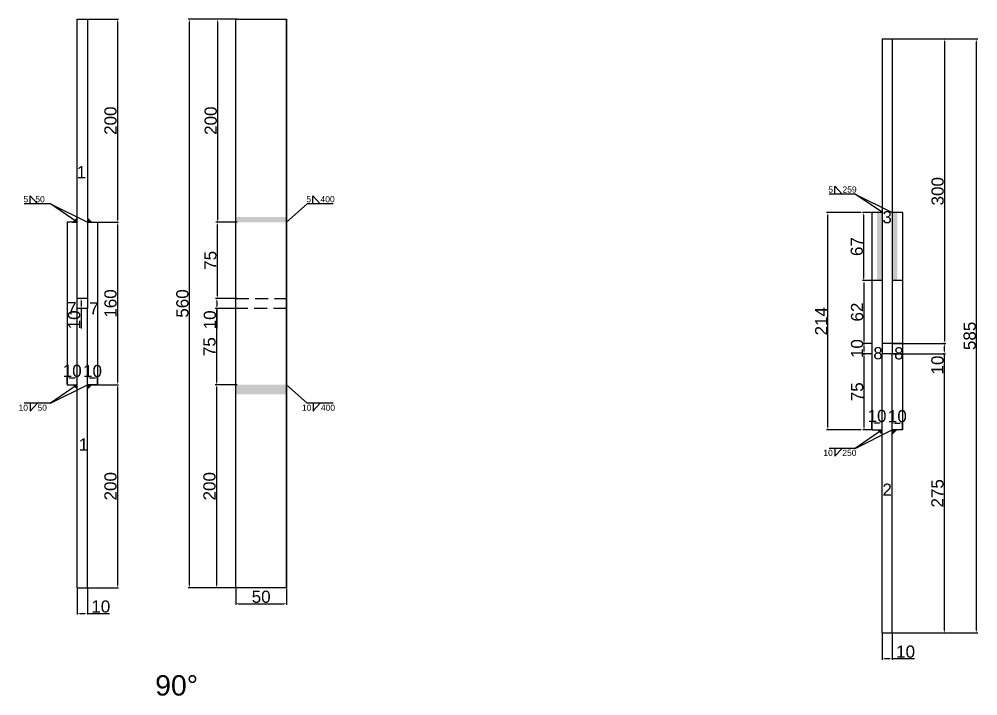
# Model space of a CAD drawing. Header units: millimetres. Extents: x 1455 to 24185, y -7314 to 4772.
# Drawn here: x 2734 to 3678, y -3920 to -3253 of the extents above; entities that cross this region are included whole.
import ezdxf

# ---------------------------------------------------------------- set-up
doc = ezdxf.new("R2010")
doc.units = ezdxf.units.MM
doc.linetypes.add('DASHED', pattern=[19.05, 12.7, -6.35])
for name, color, linetype in [('尺寸标注', 6, 'Continuous'), ('标号', 4, 'Continuous'), ('焊缝', 250, 'Continuous')]:
    doc.layers.add(name, color=color, linetype=linetype)
doc.styles.get("Standard").update_dxf_attribs({"font": 'arial.ttf'})
doc.dimstyles.new('ISO-25-JHF', dxfattribs={"dimtxt": 12, "dimasz": 2.5, "dimexe": 1.25, "dimexo": 0.625, "dimtad": 1, "dimtxsty": 'Standard', "dimcen": 2.5, "dimadec": 0, "dimazin": 0, "dimtfac": 1, "dimtmove": 0, "dimatfit": 3, "dimfxl": 1, "dimarcsym": 0})

# ---------------------------------------------------------------- blocks, each defined once
blk = doc.blocks.new('*D459')
at = {"layer": 'Defpoints', "color": 0, "transparency": 16777216}
for p in [(2949.47, -3253.14), (2929.73, -3453.14), (2949.47, -3453.14)]:
    blk.add_point(p, dxfattribs=at)
at = {"layer": '尺寸标注', "color": 0, "lineweight": -2, "transparency": 16777216}
for p, q in [((2948.85, -3253.14), (2928.48, -3253.14)), ((2929.73, -3255.64), (2929.73, -3450.64)), ((2948.85, -3453.14), (2928.48, -3453.14))]:
    blk.add_line(p, q, dxfattribs=at)
at = {"layer": '尺寸标注', "color": 0, "transparency": 16777216}
for points in [[(2929.31, -3255.64), (2930.14, -3255.64), (2929.73, -3253.14)], [(2929.31, -3450.64), (2930.14, -3450.64), (2929.73, -3453.14)]]:
    blk.add_solid(points, dxfattribs=at)
at = {"layer": '尺寸标注', "color": 0, "transparency": 16777216, "insert": (2922.97, -3353.14), "char_height": 12, "attachment_point": 5, "rotation": 90}
blk.add_mtext('200', dxfattribs=at)
blk = doc.blocks.new('*D460')
at = {"layer": 'Defpoints', "color": 0, "transparency": 16777216}
for p in [(2949.47, -3453.14), (2929.31, -3528.14), (2949.47, -3528.14)]:
    blk.add_point(p, dxfattribs=at)
at = {"layer": '尺寸标注', "color": 0, "lineweight": -2, "transparency": 16777216}
for p, q in [((2948.85, -3453.14), (2928.06, -3453.14)), ((2929.31, -3455.64), (2929.31, -3525.64)), ((2948.85, -3528.14), (2928.06, -3528.14))]:
    blk.add_line(p, q, dxfattribs=at)
at = {"layer": '尺寸标注', "color": 0, "transparency": 16777216}
for points in [[(2928.89, -3455.64), (2929.73, -3455.64), (2929.31, -3453.14)], [(2928.89, -3525.64), (2929.73, -3525.64), (2929.31, -3528.14)]]:
    blk.add_solid(points, dxfattribs=at)
at = {"layer": '尺寸标注', "color": 0, "transparency": 16777216, "insert": (2922.58, -3490.64), "char_height": 12, "attachment_point": 5, "rotation": 90}
blk.add_mtext('75', dxfattribs=at)
blk = doc.blocks.new('*D461')
at = {"layer": 'Defpoints', "color": 0, "transparency": 16777216}
for p in [(2949.47, -3528.14), (2928.89, -3538.14), (2949.47, -3538.14)]:
    blk.add_point(p, dxfattribs=at)
at = {"layer": '尺寸标注', "color": 0, "lineweight": -2, "transparency": 16777216}
for p, q in [((2948.85, -3528.14), (2927.64, -3528.14)), ((2948.85, -3538.14), (2927.64, -3538.14)), ((2928.89, -3530.64), (2928.89, -3535.64)), ((2928.89, -3538.14), (2928.89, -3557.91))]:
    blk.add_line(p, q, dxfattribs=at)
at = {"layer": '尺寸标注', "color": 0, "transparency": 16777216}
for points in [[(2928.48, -3530.64), (2929.31, -3530.64), (2928.89, -3528.14)], [(2928.48, -3535.64), (2929.31, -3535.64), (2928.89, -3538.14)]]:
    blk.add_solid(points, dxfattribs=at)
at = {"layer": '尺寸标注', "color": 0, "transparency": 16777216, "insert": (2922.14, -3549.28), "char_height": 12, "attachment_point": 5, "rotation": 90}
blk.add_mtext('10', dxfattribs=at)
blk = doc.blocks.new('*D462')
at = {"layer": 'Defpoints', "color": 0, "transparency": 16777216}
for p in [(2949.47, -3538.14), (2928.48, -3613.14), (2949.47, -3613.14)]:
    blk.add_point(p, dxfattribs=at)
at = {"layer": '尺寸标注', "color": 0, "lineweight": -2, "transparency": 16777216}
for p, q in [((2948.85, -3538.14), (2927.23, -3538.14)), ((2928.48, -3540.64), (2928.48, -3610.64)), ((2948.85, -3613.14), (2927.23, -3613.14))]:
    blk.add_line(p, q, dxfattribs=at)
at = {"layer": '尺寸标注', "color": 0, "transparency": 16777216}
for points in [[(2928.06, -3540.64), (2928.89, -3540.64), (2928.48, -3538.14)], [(2928.06, -3610.64), (2928.89, -3610.64), (2928.48, -3613.14)]]:
    blk.add_solid(points, dxfattribs=at)
at = {"layer": '尺寸标注', "color": 0, "transparency": 16777216, "insert": (2921.75, -3575.64), "char_height": 12, "attachment_point": 5, "rotation": 90}
blk.add_mtext('75', dxfattribs=at)
blk = doc.blocks.new('*D463')
at = {"layer": 'Defpoints', "color": 0, "transparency": 16777216}
for p in [(2949.47, -3613.14), (2928.48, -3813.14), (2949.47, -3813.14)]:
    blk.add_point(p, dxfattribs=at)
at = {"layer": '尺寸标注', "color": 0, "lineweight": -2, "transparency": 16777216}
for p, q in [((2948.85, -3613.14), (2927.23, -3613.14)), ((2928.48, -3615.64), (2928.48, -3810.64)), ((2948.85, -3813.14), (2927.23, -3813.14))]:
    blk.add_line(p, q, dxfattribs=at)
at = {"layer": '尺寸标注', "color": 0, "transparency": 16777216}
for points in [[(2928.06, -3615.64), (2928.89, -3615.64), (2928.48, -3613.14)], [(2928.06, -3810.64), (2928.89, -3810.64), (2928.48, -3813.14)]]:
    blk.add_solid(points, dxfattribs=at)
at = {"layer": '尺寸标注', "color": 0, "transparency": 16777216, "insert": (2921.72, -3713.14), "char_height": 12, "attachment_point": 5, "rotation": 90}
blk.add_mtext('200', dxfattribs=at)
blk = doc.blocks.new('*D464')
at = {"layer": 'Defpoints', "color": 0, "transparency": 16777216}
for p in [(2949.47, -3253.14), (2901.82, -3813.14), (2949.47, -3813.14)]:
    blk.add_point(p, dxfattribs=at)
at = {"layer": '尺寸标注', "color": 0, "lineweight": -2, "transparency": 16777216}
for p, q in [((2948.85, -3253.14), (2900.57, -3253.14)), ((2901.82, -3255.64), (2901.82, -3810.64)), ((2948.85, -3813.14), (2900.57, -3813.14))]:
    blk.add_line(p, q, dxfattribs=at)
at = {"layer": '尺寸标注', "color": 0, "transparency": 16777216}
for points in [[(2901.41, -3255.64), (2902.24, -3255.64), (2901.82, -3253.14)], [(2901.41, -3810.64), (2902.24, -3810.64), (2901.82, -3813.14)]]:
    blk.add_solid(points, dxfattribs=at)
at = {"layer": '尺寸标注', "color": 0, "transparency": 16777216, "insert": (2895.07, -3533.14), "char_height": 12, "attachment_point": 5, "rotation": 90}
blk.add_mtext('560', dxfattribs=at)
blk = doc.blocks.new('*D466')
at = {"layer": 'Defpoints', "color": 0, "transparency": 16777216}
for p in [(2791.57, -3813.14), (2801.57, -3813.14), (2801.57, -3838.34)]:
    blk.add_point(p, dxfattribs=at)
at = {"layer": '尺寸标注', "color": 0, "lineweight": -2, "transparency": 16777216}
for p, q in [((2791.57, -3813.77), (2791.57, -3839.59)), ((2801.57, -3813.77), (2801.57, -3839.59)), ((2794.07, -3838.34), (2799.07, -3838.34)), ((2801.57, -3838.34), (2823.34, -3838.34))]:
    blk.add_line(p, q, dxfattribs=at)
at = {"layer": '尺寸标注', "color": 0, "transparency": 16777216}
for points in [[(2794.07, -3837.93), (2794.07, -3838.76), (2791.57, -3838.34)], [(2799.07, -3837.93), (2799.07, -3838.76), (2801.57, -3838.34)]]:
    blk.add_solid(points, dxfattribs=at)
at = {"layer": '尺寸标注', "color": 0, "transparency": 16777216, "insert": (2814.71, -3831.59), "char_height": 12, "attachment_point": 5}
blk.add_mtext('10', dxfattribs=at)
blk = doc.blocks.new('*D467')
at = {"layer": 'Defpoints', "color": 0, "transparency": 16777216}
for p in [(2781.57, -3613.14), (2791.57, -3606.26), (2791.57, -3613.14)]:
    blk.add_point(p, dxfattribs=at)
at = {"layer": '尺寸标注', "color": 0, "lineweight": -2, "transparency": 16777216}
for p, q in [((2781.57, -3612.52), (2781.57, -3605.01)), ((2784.07, -3606.26), (2789.07, -3606.26)), ((2791.57, -3612.52), (2791.57, -3605.01))]:
    blk.add_line(p, q, dxfattribs=at)
at = {"layer": '尺寸标注', "color": 0, "transparency": 16777216}
for points in [[(2784.07, -3605.84), (2784.07, -3606.68), (2781.57, -3606.26)], [(2789.07, -3605.84), (2789.07, -3606.68), (2791.57, -3606.26)]]:
    blk.add_solid(points, dxfattribs=at)
at = {"layer": '尺寸标注', "color": 0, "transparency": 16777216, "insert": (2786.57, -3599.51), "char_height": 12, "attachment_point": 5}
blk.add_mtext('10', dxfattribs=at)
blk = doc.blocks.new('*D468')
at = {"layer": 'Defpoints', "color": 0, "transparency": 16777216}
for p in [(2801.57, -3613.14), (2811.57, -3606.48), (2811.57, -3613.14)]:
    blk.add_point(p, dxfattribs=at)
at = {"layer": '尺寸标注', "color": 0, "lineweight": -2, "transparency": 16777216}
for p, q in [((2801.57, -3612.52), (2801.57, -3605.23)), ((2804.07, -3606.48), (2809.07, -3606.48)), ((2811.57, -3612.52), (2811.57, -3605.23))]:
    blk.add_line(p, q, dxfattribs=at)
at = {"layer": '尺寸标注', "color": 0, "transparency": 16777216}
for points in [[(2804.07, -3606.06), (2804.07, -3606.89), (2801.57, -3606.48)], [(2809.07, -3606.06), (2809.07, -3606.89), (2811.57, -3606.48)]]:
    blk.add_solid(points, dxfattribs=at)
at = {"layer": '尺寸标注', "color": 0, "transparency": 16777216, "insert": (2806.57, -3599.72), "char_height": 12, "attachment_point": 5}
blk.add_mtext('10', dxfattribs=at)
blk = doc.blocks.new('*D469')
at = {"layer": 'Defpoints', "color": 0, "transparency": 16777216}
for p in [(2801.57, -3253.14), (2801.57, -3453.14), (2831.04, -3453.14)]:
    blk.add_point(p, dxfattribs=at)
at = {"layer": '尺寸标注', "color": 0, "lineweight": -2, "transparency": 16777216}
for p, q in [((2802.2, -3253.14), (2832.29, -3253.14)), ((2831.04, -3255.64), (2831.04, -3450.64)), ((2802.2, -3453.14), (2832.29, -3453.14))]:
    blk.add_line(p, q, dxfattribs=at)
at = {"layer": '尺寸标注', "color": 0, "transparency": 16777216}
for points in [[(2830.62, -3255.64), (2831.46, -3255.64), (2831.04, -3253.14)], [(2830.62, -3450.64), (2831.46, -3450.64), (2831.04, -3453.14)]]:
    blk.add_solid(points, dxfattribs=at)
at = {"layer": '尺寸标注', "color": 0, "transparency": 16777216, "insert": (2824.29, -3353.14), "char_height": 12, "attachment_point": 5, "rotation": 90}
blk.add_mtext('200', dxfattribs=at)
blk = doc.blocks.new('*D470')
at = {"layer": 'Defpoints', "color": 0, "transparency": 16777216}
for p in [(2811.57, -3453.14), (2811.57, -3613.14), (2831.04, -3613.14)]:
    blk.add_point(p, dxfattribs=at)
at = {"layer": '尺寸标注', "color": 0, "lineweight": -2, "transparency": 16777216}
for p, q in [((2812.2, -3453.14), (2832.29, -3453.14)), ((2831.04, -3455.64), (2831.04, -3610.64)), ((2812.2, -3613.14), (2832.29, -3613.14))]:
    blk.add_line(p, q, dxfattribs=at)
at = {"layer": '尺寸标注', "color": 0, "transparency": 16777216}
for points in [[(2830.62, -3455.64), (2831.46, -3455.64), (2831.04, -3453.14)], [(2830.62, -3610.64), (2831.46, -3610.64), (2831.04, -3613.14)]]:
    blk.add_solid(points, dxfattribs=at)
at = {"layer": '尺寸标注', "color": 0, "transparency": 16777216, "insert": (2824.29, -3533.14), "char_height": 12, "attachment_point": 5, "rotation": 90}
blk.add_mtext('160', dxfattribs=at)
blk = doc.blocks.new('*D471')
at = {"layer": 'Defpoints', "color": 0, "transparency": 16777216}
for p in [(2801.57, -3613.14), (2801.57, -3813.14), (2831.04, -3813.14)]:
    blk.add_point(p, dxfattribs=at)
at = {"layer": '尺寸标注', "color": 0, "lineweight": -2, "transparency": 16777216}
for p, q in [((2802.2, -3613.14), (2832.29, -3613.14)), ((2831.04, -3615.64), (2831.04, -3810.64)), ((2802.2, -3813.14), (2832.29, -3813.14))]:
    blk.add_line(p, q, dxfattribs=at)
at = {"layer": '尺寸标注', "color": 0, "transparency": 16777216}
for points in [[(2830.62, -3615.64), (2831.46, -3615.64), (2831.04, -3613.14)], [(2830.62, -3810.64), (2831.46, -3810.64), (2831.04, -3813.14)]]:
    blk.add_solid(points, dxfattribs=at)
at = {"layer": '尺寸标注', "color": 0, "transparency": 16777216, "insert": (2824.29, -3713.14), "char_height": 12, "attachment_point": 5, "rotation": 90}
blk.add_mtext('200', dxfattribs=at)
blk = doc.blocks.new('*D472')
at = {"layer": 'Defpoints', "color": 0, "transparency": 16777216}
for p in [(2801.57, -3528.14), (2795.25, -3538.14), (2801.57, -3538.14)]:
    blk.add_point(p, dxfattribs=at)
at = {"layer": '尺寸标注', "color": 0, "lineweight": -2, "transparency": 16777216}
for p, q in [((2800.95, -3528.14), (2794, -3528.14)), ((2800.95, -3538.14), (2794, -3538.14)), ((2795.25, -3530.64), (2795.25, -3535.64)), ((2795.25, -3538.14), (2795.25, -3557.91))]:
    blk.add_line(p, q, dxfattribs=at)
at = {"layer": '尺寸标注', "color": 0, "transparency": 16777216}
for points in [[(2794.83, -3530.64), (2795.66, -3530.64), (2795.25, -3528.14)], [(2794.83, -3535.64), (2795.66, -3535.64), (2795.25, -3538.14)]]:
    blk.add_solid(points, dxfattribs=at)
at = {"layer": '尺寸标注', "color": 0, "transparency": 16777216, "insert": (2788.5, -3549.28), "char_height": 12, "attachment_point": 5, "rotation": 90}
blk.add_mtext('10', dxfattribs=at)
blk = doc.blocks.new('*D465')
at = {"layer": 'Defpoints', "color": 0, "transparency": 16777216}
for p in [(2947.59, -3813.14), (2997.59, -3813.14), (2997.59, -3828.78)]:
    blk.add_point(p, dxfattribs=at)
at = {"layer": '尺寸标注', "color": 0, "lineweight": -2, "transparency": 16777216}
for p, q in [((2947.59, -3813.77), (2947.59, -3830.03)), ((2997.59, -3813.77), (2997.59, -3830.03)), ((2950.09, -3828.78), (2995.09, -3828.78))]:
    blk.add_line(p, q, dxfattribs=at)
at = {"layer": '尺寸标注', "color": 0, "transparency": 16777216}
for points in [[(2950.09, -3828.37), (2950.09, -3829.2), (2947.59, -3828.78)], [(2995.09, -3828.37), (2995.09, -3829.2), (2997.59, -3828.78)]]:
    blk.add_solid(points, dxfattribs=at)
at = {"layer": '尺寸标注', "color": 0, "transparency": 16777216, "insert": (2972.59, -3822.03), "char_height": 12, "attachment_point": 5}
blk.add_mtext('50', dxfattribs=at)
blk = doc.blocks.new('*D498')
at = {"layer": 'Defpoints', "color": 0, "transparency": 16777216}
for p in [(3583.84, -3857.61), (3593.84, -3857.61), (3593.84, -3882.81)]:
    blk.add_point(p, dxfattribs=at)
at = {"layer": '尺寸标注', "color": 0, "lineweight": -2, "transparency": 16777216}
for p, q in [((3583.84, -3858.23), (3583.84, -3884.06)), ((3593.84, -3858.23), (3593.84, -3884.06)), ((3586.34, -3882.81), (3591.34, -3882.81)), ((3593.84, -3882.81), (3615.61, -3882.81))]:
    blk.add_line(p, q, dxfattribs=at)
at = {"layer": '尺寸标注', "color": 0, "transparency": 16777216}
for points in [[(3586.34, -3882.39), (3586.34, -3883.22), (3583.84, -3882.81)], [(3591.34, -3882.39), (3591.34, -3883.22), (3593.84, -3882.81)]]:
    blk.add_solid(points, dxfattribs=at)
at = {"layer": '尺寸标注', "color": 0, "transparency": 16777216, "insert": (3606.98, -3876.05), "char_height": 12, "attachment_point": 5}
blk.add_mtext('10', dxfattribs=at)
blk = doc.blocks.new('*D499')
at = {"layer": 'Defpoints', "color": 0, "transparency": 16777216}
for p in [(3583.84, -3650.72), (3573.84, -3657.61), (3583.84, -3657.61)]:
    blk.add_point(p, dxfattribs=at)
at = {"layer": '尺寸标注', "color": 0, "lineweight": -2, "transparency": 16777216}
for p, q in [((3573.84, -3656.98), (3573.84, -3649.47)), ((3576.34, -3650.72), (3581.34, -3650.72)), ((3583.84, -3656.98), (3583.84, -3649.47))]:
    blk.add_line(p, q, dxfattribs=at)
at = {"layer": '尺寸标注', "color": 0, "transparency": 16777216}
for points in [[(3576.34, -3650.31), (3576.34, -3651.14), (3573.84, -3650.72)], [(3581.34, -3650.31), (3581.34, -3651.14), (3583.84, -3650.72)]]:
    blk.add_solid(points, dxfattribs=at)
at = {"layer": '尺寸标注', "color": 0, "transparency": 16777216, "insert": (3578.84, -3643.97), "char_height": 12, "attachment_point": 5}
blk.add_mtext('10', dxfattribs=at)
blk = doc.blocks.new('*D500')
at = {"layer": 'Defpoints', "color": 0, "transparency": 16777216}
for p in [(3603.84, -3650.94), (3593.84, -3657.61), (3603.84, -3657.61)]:
    blk.add_point(p, dxfattribs=at)
at = {"layer": '尺寸标注', "color": 0, "lineweight": -2, "transparency": 16777216}
for p, q in [((3593.84, -3656.98), (3593.84, -3649.69)), ((3596.34, -3650.94), (3601.34, -3650.94)), ((3603.84, -3656.98), (3603.84, -3649.69))]:
    blk.add_line(p, q, dxfattribs=at)
at = {"layer": '尺寸标注', "color": 0, "transparency": 16777216}
for points in [[(3596.34, -3650.52), (3596.34, -3651.36), (3593.84, -3650.94)], [(3601.34, -3650.52), (3601.34, -3651.36), (3603.84, -3650.94)]]:
    blk.add_solid(points, dxfattribs=at)
at = {"layer": '尺寸标注', "color": 0, "transparency": 16777216, "insert": (3598.84, -3644.19), "char_height": 12, "attachment_point": 5}
blk.add_mtext('10', dxfattribs=at)
blk = doc.blocks.new('*D494')
at = {"layer": 'Defpoints', "color": 0, "transparency": 16777216}
for p in [(3593.84, -3272.61), (3593.84, -3572.61), (3645.31, -3572.61)]:
    blk.add_point(p, dxfattribs=at)
at = {"layer": '尺寸标注', "color": 0, "lineweight": -2, "transparency": 16777216}
for p, q in [((3594.46, -3272.61), (3646.56, -3272.61)), ((3645.31, -3275.11), (3645.31, -3570.11)), ((3594.46, -3572.61), (3646.56, -3572.61))]:
    blk.add_line(p, q, dxfattribs=at)
at = {"layer": '尺寸标注', "color": 0, "transparency": 16777216}
for points in [[(3644.89, -3275.11), (3645.72, -3275.11), (3645.31, -3272.61)], [(3644.89, -3570.11), (3645.72, -3570.11), (3645.31, -3572.61)]]:
    blk.add_solid(points, dxfattribs=at)
at = {"layer": '尺寸标注', "color": 0, "transparency": 16777216, "insert": (3638.55, -3422.61), "char_height": 12, "attachment_point": 5, "rotation": 90}
blk.add_mtext('300', dxfattribs=at)
blk = doc.blocks.new('*D495')
at = {"layer": 'Defpoints', "color": 0, "transparency": 16777216}
for p in [(3645.31, -3572.61), (3645.1, -3582.61), (3645.31, -3582.61)]:
    blk.add_point(p, dxfattribs=at)
at = {"layer": '尺寸标注', "color": 0, "lineweight": -2, "transparency": 16777216}
for p, q in [((3644.68, -3572.61), (3643.85, -3572.61)), ((3645.1, -3575.11), (3645.1, -3580.11)), ((3644.68, -3582.61), (3643.85, -3582.61)), ((3645.1, -3582.61), (3645.1, -3602.38))]:
    blk.add_line(p, q, dxfattribs=at)
at = {"layer": '尺寸标注', "color": 0, "transparency": 16777216}
for points in [[(3644.68, -3575.11), (3645.52, -3575.11), (3645.1, -3572.61)], [(3644.68, -3580.11), (3645.52, -3580.11), (3645.1, -3582.61)]]:
    blk.add_solid(points, dxfattribs=at)
at = {"layer": '尺寸标注', "color": 0, "transparency": 16777216, "insert": (3638.35, -3593.74), "char_height": 12, "attachment_point": 5, "rotation": 90}
blk.add_mtext('10', dxfattribs=at)
blk = doc.blocks.new('*D505')
at = {"layer": 'Defpoints', "color": 0, "transparency": 16777216}
for p in [(3593.84, -3272.61), (3676.83, -3272.61), (3593.84, -3857.61)]:
    blk.add_point(p, dxfattribs=at)
at = {"layer": '尺寸标注', "color": 0, "lineweight": -2, "transparency": 16777216}
for p, q in [((3594.46, -3272.61), (3678.08, -3272.61)), ((3676.83, -3855.11), (3676.83, -3275.11)), ((3594.46, -3857.61), (3678.08, -3857.61))]:
    blk.add_line(p, q, dxfattribs=at)
at = {"layer": '尺寸标注', "color": 0, "transparency": 16777216}
for points in [[(3676.42, -3275.11), (3677.25, -3275.11), (3676.83, -3272.61)], [(3676.42, -3855.11), (3677.25, -3855.11), (3676.83, -3857.61)]]:
    blk.add_solid(points, dxfattribs=at)
at = {"layer": '尺寸标注', "color": 0, "transparency": 16777216, "insert": (3670.08, -3565.11), "char_height": 12, "attachment_point": 5, "rotation": 90}
blk.add_mtext('585', dxfattribs=at)
blk = doc.blocks.new('*D506')
at = {"layer": 'Defpoints', "color": 0, "transparency": 16777216}
for p in [(3593.84, -3582.61), (3593.84, -3857.61), (3645.06, -3857.61)]:
    blk.add_point(p, dxfattribs=at)
at = {"layer": '尺寸标注', "color": 0, "lineweight": -2, "transparency": 16777216}
for p, q in [((3594.46, -3582.61), (3646.31, -3582.61)), ((3645.06, -3585.11), (3645.06, -3855.11)), ((3594.46, -3857.61), (3646.31, -3857.61))]:
    blk.add_line(p, q, dxfattribs=at)
at = {"layer": '尺寸标注', "color": 0, "transparency": 16777216}
for points in [[(3644.65, -3585.11), (3645.48, -3585.11), (3645.06, -3582.61)], [(3644.65, -3855.11), (3645.48, -3855.11), (3645.06, -3857.61)]]:
    blk.add_solid(points, dxfattribs=at)
at = {"layer": '尺寸标注', "color": 0, "transparency": 16777216, "insert": (3638.31, -3720.11), "char_height": 12, "attachment_point": 5, "rotation": 90}
blk.add_mtext('275', dxfattribs=at)
blk = doc.blocks.new('*D508')
at = {"layer": 'Defpoints', "color": 0, "transparency": 16777216}
for p in [(3566.03, -3582.61), (3573.84, -3582.61), (3573.84, -3657.61)]:
    blk.add_point(p, dxfattribs=at)
at = {"layer": '尺寸标注', "color": 0, "lineweight": -2, "transparency": 16777216}
for p, q in [((3573.21, -3582.61), (3564.78, -3582.61)), ((3566.03, -3655.11), (3566.03, -3585.11)), ((3573.21, -3657.61), (3564.78, -3657.61))]:
    blk.add_line(p, q, dxfattribs=at)
at = {"layer": '尺寸标注', "color": 0, "transparency": 16777216}
for points in [[(3565.62, -3585.11), (3566.45, -3585.11), (3566.03, -3582.61)], [(3565.62, -3655.11), (3566.45, -3655.11), (3566.03, -3657.61)]]:
    blk.add_solid(points, dxfattribs=at)
at = {"layer": '尺寸标注', "color": 0, "transparency": 16777216, "insert": (3559.31, -3620.11), "char_height": 12, "attachment_point": 5, "rotation": 90}
blk.add_mtext('75', dxfattribs=at)
blk = doc.blocks.new('*D509')
at = {"layer": 'Defpoints', "color": 0, "transparency": 16777216}
for p in [(3566.03, -3510.61), (3573.84, -3510.61), (3573.84, -3572.61)]:
    blk.add_point(p, dxfattribs=at)
at = {"layer": '尺寸标注', "color": 0, "lineweight": -2, "transparency": 16777216}
for p, q in [((3573.21, -3510.61), (3564.78, -3510.61)), ((3566.03, -3570.11), (3566.03, -3513.11)), ((3573.21, -3572.61), (3564.78, -3572.61))]:
    blk.add_line(p, q, dxfattribs=at)
at = {"layer": '尺寸标注', "color": 0, "transparency": 16777216}
for points in [[(3565.62, -3513.11), (3566.45, -3513.11), (3566.03, -3510.61)], [(3565.62, -3570.11), (3566.45, -3570.11), (3566.03, -3572.61)]]:
    blk.add_solid(points, dxfattribs=at)
at = {"layer": '尺寸标注', "color": 0, "transparency": 16777216, "insert": (3559.28, -3541.61), "char_height": 12, "attachment_point": 5, "rotation": 90}
blk.add_mtext('62', dxfattribs=at)
blk = doc.blocks.new('*D496')
at = {"layer": 'Defpoints', "color": 0, "transparency": 16777216}
for p in [(3563.84, -3572.61), (3566.03, -3572.61), (3563.84, -3582.61)]:
    blk.add_point(p, dxfattribs=at)
at = {"layer": '尺寸标注', "color": 0, "lineweight": -2, "transparency": 16777216}
for p, q in [((3564.46, -3572.61), (3567.28, -3572.61)), ((3566.03, -3580.11), (3566.03, -3575.11)), ((3564.46, -3582.61), (3567.28, -3582.61))]:
    blk.add_line(p, q, dxfattribs=at)
at = {"layer": '尺寸标注', "color": 0, "transparency": 16777216}
for points in [[(3565.62, -3575.11), (3566.45, -3575.11), (3566.03, -3572.61)], [(3565.62, -3580.11), (3566.45, -3580.11), (3566.03, -3582.61)]]:
    blk.add_solid(points, dxfattribs=at)
at = {"layer": '尺寸标注', "color": 0, "transparency": 16777216, "insert": (3559.28, -3577.61), "char_height": 12, "attachment_point": 5, "rotation": 90}
blk.add_mtext('10', dxfattribs=at)
blk = doc.blocks.new('*D510')
at = {"layer": 'Defpoints', "color": 0, "transparency": 16777216}
for p in [(3565.72, -3443.62), (3573.84, -3443.62), (3573.84, -3510.61)]:
    blk.add_point(p, dxfattribs=at)
at = {"layer": '尺寸标注', "color": 0, "lineweight": -2, "transparency": 16777216}
for p, q in [((3573.21, -3443.62), (3564.47, -3443.62)), ((3565.72, -3508.11), (3565.72, -3446.12)), ((3573.21, -3510.61), (3564.47, -3510.61))]:
    blk.add_line(p, q, dxfattribs=at)
at = {"layer": '尺寸标注', "color": 0, "transparency": 16777216}
for points in [[(3565.3, -3446.12), (3566.14, -3446.12), (3565.72, -3443.62)], [(3565.3, -3508.11), (3566.14, -3508.11), (3565.72, -3510.61)]]:
    blk.add_solid(points, dxfattribs=at)
at = {"layer": '尺寸标注', "color": 0, "transparency": 16777216, "insert": (3558.97, -3477.11), "char_height": 12, "attachment_point": 5, "rotation": 90}
blk.add_mtext('67', dxfattribs=at)
blk = doc.blocks.new('*D481')
at = {"layer": 'Defpoints', "color": 0, "transparency": 16777216}
for p in [(3530.52, -3443.62), (3563.84, -3443.62), (3563.84, -3657.61)]:
    blk.add_point(p, dxfattribs=at)
at = {"layer": '尺寸标注', "color": 0, "lineweight": -2, "transparency": 16777216}
for p, q in [((3563.21, -3443.62), (3529.27, -3443.62)), ((3530.52, -3655.11), (3530.52, -3446.12)), ((3563.21, -3657.61), (3529.27, -3657.61))]:
    blk.add_line(p, q, dxfattribs=at)
at = {"layer": '尺寸标注', "color": 0, "transparency": 16777216}
for points in [[(3530.11, -3446.12), (3530.94, -3446.12), (3530.52, -3443.62)], [(3530.11, -3655.11), (3530.94, -3655.11), (3530.52, -3657.61)]]:
    blk.add_solid(points, dxfattribs=at)
at = {"layer": '尺寸标注', "color": 0, "transparency": 16777216, "insert": (3523.87, -3550.61), "char_height": 12, "attachment_point": 5, "rotation": 90}
blk.add_mtext('214', dxfattribs=at)

msp = doc.modelspace()

# ---------------------------------------------------------------- hatches: boundary and pattern name
at = {"layer": '焊缝'}
h = msp.add_hatch(color=250, dxfattribs=at)
h.dxf.hatch_style = 1
h.paths.add_polyline_path([(3583.853, -3443.62), (3578.853, -3443.62), (3578.853, -3510.608), (3583.853, -3510.608)])
h = msp.add_hatch(color=250, dxfattribs=at)
h.dxf.hatch_style = 1
h.paths.add_polyline_path([(3598.853, -3443.62), (3593.853, -3443.62), (3593.853, -3510.608), (3598.853, -3510.608)])
h = msp.add_hatch(color=250, dxfattribs=at)
h.dxf.hatch_style = 1
h.paths.add_polyline_path([(2791.572, -3448.144), (2786.572, -3453.144), (2791.572, -3453.144)])
h = msp.add_hatch(color=250, dxfattribs=at)
h.dxf.hatch_style = 1
h.paths.add_polyline_path([(2801.572, -3448.144), (2806.572, -3453.144), (2801.572, -3453.144)])
h = msp.add_hatch(color=250, dxfattribs=at)
h.dxf.hatch_style = 1
h.paths.add_polyline_path([(2947.588, -3448.096), (2947.588, -3453.144), (2997.588, -3453.144), (2997.588, -3448.096)])
h = msp.add_hatch(color=250, dxfattribs=at)
h.dxf.hatch_style = 1
h.paths.add_polyline_path([(2791.572, -3618.144), (2786.572, -3613.144), (2791.572, -3613.144)])
h = msp.add_hatch(color=250, dxfattribs=at)
h.dxf.hatch_style = 1
h.paths.add_polyline_path([(2801.572, -3618.144), (2806.572, -3613.144), (2801.572, -3613.144)])
h = msp.add_hatch(color=250, dxfattribs=at)
h.dxf.hatch_style = 1
h.paths.add_polyline_path([(2947.588, -3613.144), (2947.588, -3622.714), (2997.588, -3622.714), (2997.588, -3613.144)])
h = msp.add_hatch(color=250, dxfattribs=at)
h.dxf.hatch_style = 1
h.paths.add_polyline_path([(3583.838, -3662.608), (3578.838, -3657.608), (3583.838, -3657.608)])
h = msp.add_hatch(color=250, dxfattribs=at)
h.dxf.hatch_style = 1
h.paths.add_polyline_path([(3593.838, -3662.608), (3598.838, -3657.608), (3593.838, -3657.608)])

# ---------------------------------------------------------------- linework, layer by layer
for p, q in [((2791.572, -3813.144), (2791.572, -3253.144)), ((2791.572, -3253.144), (2801.572, -3253.144)), ((2801.572, -3253.144), (2801.572, -3528.144)), ((2947.588, -3253.144), (2997.588, -3253.144)), ((2947.588, -3813.144), (2947.588, -3253.144)), ((2997.588, -3253.144), (2997.588, -3813.144)), ((2997.588, -3813.144), (2997.588, -3253.144)), ((3583.838, -3272.608), (3593.838, -3272.608)), ((3583.838, -3272.608), (3583.838, -3572.608)), ((3593.838, -3272.608), (3593.838, -3572.608)), ((3573.838, -3443.62), (3573.838, -3657.608)), ((3583.838, -3443.62), (3573.838, -3443.62)), ((3603.838, -3443.62), (3593.838, -3443.62)), ((3603.838, -3443.62), (3603.838, -3657.608)), ((2791.572, -3453.144), (2781.572, -3453.144)), ((2781.572, -3453.144), (2781.572, -3613.144)), ((2786.572, -3453.144), (2791.572, -3453.144)), ((2801.572, -3453.144), (2811.572, -3453.144)), ((2811.572, -3453.144), (2811.572, -3613.144)), ((3583.838, -3510.608), (3573.838, -3510.608)), ((3603.838, -3510.608), (3593.838, -3510.608)), ((2801.572, -3528.144), (2791.572, -3528.144)), ((2801.572, -3528.144), (2801.572, -3538.144)), ((2801.572, -3538.144), (2791.572, -3538.144)), ((2801.572, -3813.144), (2801.572, -3538.144)), ((3603.838, -3572.608), (3583.838, -3572.608)), ((3583.838, -3572.608), (3583.838, -3582.608)), ((3593.838, -3572.608), (3593.838, -3582.608)), ((3603.838, -3582.608), (3583.838, -3582.608)), ((3583.838, -3857.608), (3583.838, -3582.608)), ((3593.838, -3857.608), (3593.838, -3582.608)), ((2781.572, -3613.144), (2791.572, -3613.144)), ((2811.572, -3613.144), (2801.572, -3613.144)), ((3573.838, -3657.608), (3583.838, -3657.608)), ((3603.838, -3657.608), (3593.838, -3657.608)), ((2791.572, -3813.144), (2801.572, -3813.144)), ((2997.588, -3813.144), (2947.588, -3813.144)), ((3583.838, -3857.608), (3593.838, -3857.608))]:
    msp.add_line(p, q)
at = {"linetype": 'DASHED'}
for p, q in [((2947.588, -3528.144), (2997.588, -3528.144)), ((2997.588, -3538.144), (2947.588, -3538.144))]:
    msp.add_line(p, q, dxfattribs=at)
at = {"layer": '尺寸标注'}
for p, q in [((3557.447, -3425.431), (3531.684, -3425.431)), ((3537.334, -3425.431), (3537.334, -3417.666)), ((3537.334, -3417.666), (3544.565, -3425.431)), ((3584.177, -3443.62), (3557.447, -3425.431)), ((3557.447, -3425.431), (3593.838, -3443.62)), ((2765.18, -3434.954), (2739.417, -3434.954)), ((2745.067, -3434.954), (2745.067, -3427.19)), ((2745.067, -3427.19), (2752.299, -3434.954)), ((2791.572, -3453.144), (2765.18, -3434.954)), ((2765.18, -3434.954), (2801.572, -3453.144)), ((2997.588, -3453.144), (3017.843, -3434.954)), ((3043.606, -3434.954), (3017.843, -3434.954)), ((3023.493, -3434.954), (3023.493, -3427.19)), ((3023.493, -3427.19), (3030.724, -3434.954)), ((2791.572, -3613.144), (2765.18, -3631.334)), ((2765.18, -3631.334), (2801.572, -3613.144)), ((2997.588, -3613.144), (3017.843, -3631.334)), ((2765.18, -3631.334), (2739.417, -3631.334)), ((2745.067, -3631.334), (2745.067, -3639.099)), ((2745.067, -3639.099), (2752.299, -3631.334)), ((3043.606, -3631.334), (3017.843, -3631.334)), ((3023.493, -3639.099), (3030.724, -3631.334)), ((3023.723, -3631.334), (3023.723, -3639.099)), ((3583.838, -3657.608), (3557.447, -3675.797)), ((3557.447, -3675.797), (3593.838, -3657.608)), ((3557.447, -3675.797), (3531.684, -3675.797)), ((3537.334, -3675.797), (3537.334, -3683.562)), ((3537.334, -3683.562), (3544.565, -3675.797))]:
    msp.add_line(p, q, dxfattribs=at)

# ---------------------------------------------------------------- texts
at = {"insert": (2868.267, -3899.25), "char_height": 20, "attachment_point": 1}
msp.add_mtext_dynamic_manual_height_columns('90° ', width=70.10425, gutter_width=12.5, heights=[0], dxfattribs=at)
at = {"layer": '尺寸标注', "char_height": 6}
for s, insert, attachment_point in [('5    259', (3530.864, -3417.913), 1), ('5   50', (2738.597, -3427.437), 1), ('5    400', (3017.023, -3427.437), 1), ('\\pt0;10    50', (2733.725, -3638.851), 7), ('10    400', (3012.736, -3638.851), 7), ('\\pt0;10    250', (3525.992, -3683.315), 7)]:
    msp.add_mtext_dynamic_manual_height_columns(s, width=68.30832, gutter_width=12.5, heights=[0], dxfattribs=dict(at, insert=insert, attachment_point=attachment_point))
at = {"layer": '标号', "char_height": 12, "attachment_point": 7}
for s, insert in [('1 ', (2790.855, -3409.855)), ('3', (3584.177, -3454.318)), ('7 ', (2781.572, -3543.791)), ('7 ', (2803.392, -3543.893)), ('8 ', (3575.169, -3588.255)), ('8 ', (3595.659, -3588.356)), ('1 ', (2793.033, -3678.028)), ('2 ', (3584.177, -3722.492))]:
    msp.add_mtext_dynamic_manual_height_columns(s, width=70.10425, gutter_width=12.5, heights=[0], dxfattribs=dict(at, insert=insert))

# ---------------------------------------------------------------- dimensions: what is measured, and where the dimension line sits
at = {"layer": '尺寸标注'}
for p1, p2, distance, picture, middle in [((2801.572, -3253.144), (2801.572, -3453.144), 29.467, '*D469', (2824.287, -3353.144)), ((2949.47, -3253.144), (2949.47, -3813.144), -47.646, '*D464', (2895.073, -3533.144)), ((2949.47, -3253.144), (2949.47, -3453.144), -19.743, '*D459', (2922.975, -3353.144)), ((3593.838, -3272.608), (3593.838, -3572.608), 51.469, '*D494', (3638.551, -3422.608)), ((3593.838, -3857.608), (3593.838, -3272.608), -82.995, '*D505', (3670.081, -3565.108)), ((2811.572, -3453.144), (2811.572, -3613.144), 19.467, '*D470', (2824.287, -3533.144)), ((2949.47, -3453.144), (2949.47, -3528.144), -20.16, '*D460', (2922.583, -3490.644)), ((3573.838, -3572.608), (3573.838, -3510.608), 7.805, '*D509', (3559.281, -3541.608)), ((2801.572, -3528.144), (2801.572, -3538.144), -6.324, '*D472', (2788.496, -3549.279)), ((2949.47, -3528.144), (2949.47, -3538.144), -20.577, '*D461', (2922.142, -3549.279)), ((2949.47, -3538.144), (2949.47, -3613.144), -20.993, '*D462', (2921.75, -3575.644)), ((3645.307, -3572.608), (3645.307, -3582.608), -0.208, '*D495', (3638.347, -3593.742)), ((3573.838, -3657.608), (3573.838, -3582.608), 7.805, '*D508', (3559.306, -3620.108)), ((3593.838, -3582.608), (3593.838, -3857.608), 51.227, '*D506', (3638.313, -3720.108)), ((2801.572, -3613.144), (2801.572, -3813.144), 29.467, '*D471', (2824.287, -3713.144)), ((2949.47, -3613.144), (2949.47, -3813.144), -20.993, '*D463', (2921.725, -3713.144)), ((2947.588, -3813.144), (2997.588, -3813.144), -15.639, '*D465', (2972.588, -3822.032))]:
    dim = msp.add_aligned_dim(p1=p1, p2=p2, distance=distance, dimstyle='ISO-25-JHF', dxfattribs=at)
    dim.commit()
    dim.dimension.update_dxf_attribs({"geometry": picture, "text_midpoint": middle})
for p1, p2, distance, text, picture, middle in [((3563.838, -3657.608), (3563.838, -3443.62), 33.315, '214', '*D481', (3523.873, -3550.614)), ((3573.838, -3510.608), (3573.838, -3443.62), 8.118, '67', '*D510', (3558.968, -3477.114))]:
    dim = msp.add_aligned_dim(p1=p1, p2=p2, distance=distance, text=text, dimstyle='ISO-25-JHF', dxfattribs=at)
    dim.commit()
    dim.dimension.update_dxf_attribs({"geometry": picture, "text_midpoint": middle})
for base, p1, p2, angle, picture, middle in [((3566.033, -3572.608), (3563.838, -3582.608), (3563.838, -3572.608), 90, '*D496', (3566.033, -3577.608)), ((2791.572, -3606.262), (2781.572, -3613.144), (2791.572, -3613.144), 0, '*D467', (2786.572, -3606.262)), ((2811.572, -3606.475), (2801.572, -3613.144), (2811.572, -3613.144), 0, '*D468', (2806.572, -3606.475)), ((3583.838, -3650.725), (3573.838, -3657.608), (3583.838, -3657.608), 0, '*D499', (3578.838, -3650.725)), ((3603.838, -3650.939), (3593.838, -3657.608), (3603.838, -3657.608), 0, '*D500', (3598.838, -3650.939)), ((2801.572, -3838.342), (2791.572, -3813.144), (2801.572, -3813.144), 0, '*D466', (2814.709, -3838.342)), ((3593.838, -3882.806), (3583.838, -3857.608), (3593.838, -3857.608), 0, '*D498', (3606.975, -3882.806))]:
    dim = msp.add_linear_dim(base=base, p1=p1, p2=p2, angle=angle, dimstyle='ISO-25-JHF', dxfattribs=at)
    dim.commit()
    dim.dimension.update_dxf_attribs({"geometry": picture, "text_midpoint": middle, "dimtype": 161})

doc.saveas('drawing.dxf')
